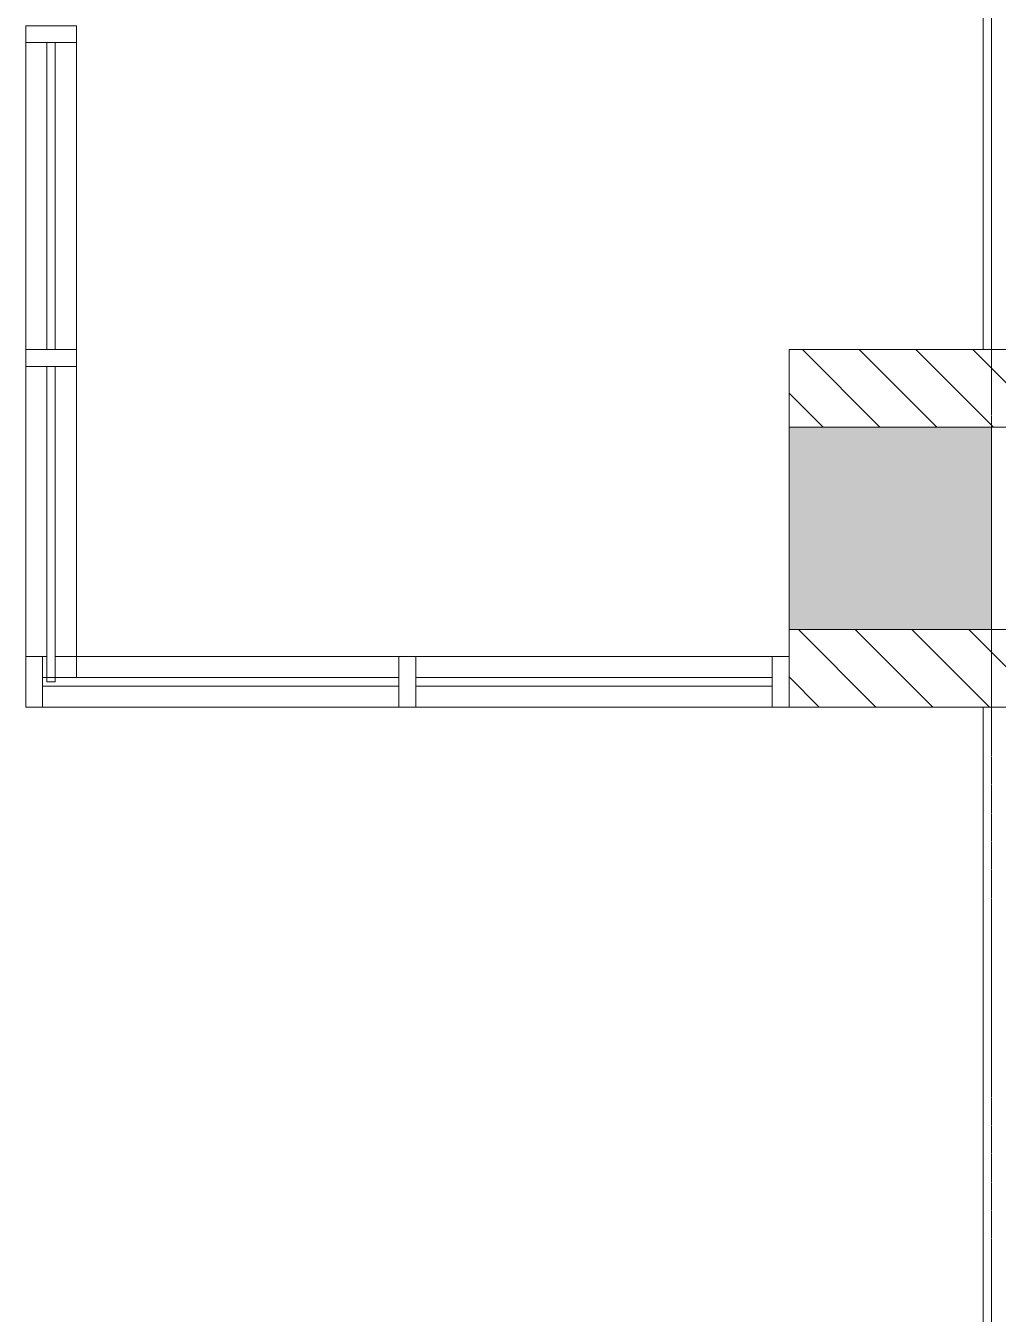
# Model space of a CAD drawing. Header units: millimetres. Extents: x -106145 to 154907, y -84585 to 152038.
# Drawn here: x 54527 to 57409, y 31405 to 35225 of the extents above; entities that cross this region are included whole.
import ezdxf

# ---------------------------------------------------------------- set-up
doc = ezdxf.new("R2010")
doc.units = ezdxf.units.MM
doc.linetypes.add('Cut Out Line _2_', pattern=[2, 1, -1])
doc.layers.add('A-DETL', color=7, linetype='Continuous', lineweight=5, true_color=0x00a600)
for name, color, linetype, lineweight in [('A-FLOR', 7, 'Continuous', 5), ('A-GLAZ-CURT', 7, 'Continuous', 5), ('A-GLAZ-CWMG', 7, 'Continuous', 5), ('A-WALL', 7, 'Continuous', 5), ('A-WALL-PATT', 7, 'Continuous', 5), ('S-COLS', 7, 'Continuous', 5)]:
    doc.layers.add(name, color=color, linetype=linetype, lineweight=lineweight)
pattern_1 = [(315, (0, 0), (84.18955, 84.18955), [])]

# ---------------------------------------------------------------- blocks, each defined once
blk = doc.blocks.new('Rectangular Mullion - 50 x 150mm-15545697-Site Plan -MAIN')
at = {"layer": 'A-GLAZ-CWMG', "color": 254, "lineweight": 18, "true_color": 0xdddddd}
for p, q in [((-25, 75), (25, 75)), ((-25, -75), (-25, 75)), ((25, 75), (25, -75)), ((25, -75), (-25, -75))]:
    blk.add_line(p, q, dxfattribs=at)
blk = doc.blocks.new('System Panel - Glazed-15546309-Site Plan -MAIN')
at = {"layer": 'A-GLAZ-CURT', "color": 254, "lineweight": 9, "true_color": 0xdddddd}
for p, q in [((455, 12.5), (-455, 12.5)), ((-455, 12.5), (-455, -12.5)), ((455, -12.5), (455, 12.5)), ((-455, -12.5), (455, -12.5))]:
    blk.add_line(p, q, dxfattribs=at)
blk = doc.blocks.new('System Panel - Glazed-15546962-Site Plan -MAIN')
at = {"layer": 'A-GLAZ-CURT', "color": 254, "lineweight": 9, "true_color": 0xdddddd}
for p, q in [((528, 12.5), (-528, 12.5)), ((-528, 12.5), (-528, -12.5)), ((528, -12.5), (528, 12.5)), ((-528, -12.5), (528, -12.5))]:
    blk.add_line(p, q, dxfattribs=at)
blk = doc.blocks.new('Rectangular Mullion - 50 x 150mm-V98-Site Plan -MAIN')
at = {"layer": 'A-GLAZ-CWMG', "color": 254, "lineweight": 18, "true_color": 0xdddddd}
for p, q in [((-50, 75), (0, 75)), ((-50, -75), (-50, 75)), ((0, 75), (0, -75)), ((0, -75), (-50, -75))]:
    blk.add_line(p, q, dxfattribs=at)
blk = doc.blocks.new('Rectangular Mullion - 50 x 150mm-15546937-Site Plan -MAIN')
at = {"layer": 'A-GLAZ-CWMG', "color": 254, "true_color": 0xdddddd}
for p, q in [((54576.7, 33355), (54589.2, 33355)), ((54614.2, 33355), (55632.7, 33355)), ((55632.7, 33205), (54576.7, 33205))]:
    blk.add_line(p, q, dxfattribs=at)
blk = doc.blocks.new('System Panel - Glazed-15546964-Site Plan -MAIN')
at = {"layer": 'A-GLAZ-CURT', "color": 254, "lineweight": 9, "true_color": 0xdddddd}
for p, q in [((467.5, 12.5), (-467.5, 12.5)), ((-467.5, 12.5), (-467.5, -12.5)), ((467.5, -12.5), (467.5, 12.5)), ((-467.5, -12.5), (467.5, -12.5))]:
    blk.add_line(p, q, dxfattribs=at)
blk = doc.blocks.new('Rectangular Mullion - 50 x 150mm-V102-Site Plan -MAIN')
at = {"layer": 'A-GLAZ-CWMG', "color": 254, "lineweight": 18, "true_color": 0xdddddd}
for p, q in [((0, 75), (-50, 75)), ((-50, 75), (-50, -75)), ((0, -75), (0, 75)), ((-50, -75), (0, -75))]:
    blk.add_line(p, q, dxfattribs=at)
blk = doc.blocks.new('System Panel - Glazed-15546942-Site Plan -MAIN')
at = {"layer": 'A-GLAZ-CURT', "color": 254, "lineweight": 9, "true_color": 0xdddddd}
for p, q in [((528, 12.5), (-528, 12.5)), ((-528, 12.5), (-528, -12.5)), ((528, -12.5), (528, 12.5)), ((-528, -12.5), (528, -12.5))]:
    blk.add_line(p, q, dxfattribs=at)
blk = doc.blocks.new('Rectangular Mullion - 50 x 150mm-V103-Site Plan -MAIN')
at = {"layer": 'A-GLAZ-CWMG', "color": 254, "true_color": 0xdddddd}
for p, q in [((55682.7, 33355), (56738.7, 33355)), ((56738.7, 33205), (55682.7, 33205))]:
    blk.add_line(p, q, dxfattribs=at)
blk = doc.blocks.new('Rectangular Mullion - 50 x 150mm-15540606-Site Plan -MAIN')
at = {"layer": 'A-GLAZ-CWMG', "color": 254, "true_color": 0xdddddd}
for p, q in [((54526.7, 34265), (54526.7, 35175)), ((54676.7, 35175), (54676.7, 34265))]:
    blk.add_line(p, q, dxfattribs=at)
blk = doc.blocks.new('Rectangular Mullion - 50 x 150mm-15540592-Site Plan -MAIN')
at = {"layer": 'A-GLAZ-CWMG', "color": 254, "true_color": 0xdddddd}
for p, q in [((54526.7, 33355), (54526.7, 34215)), ((54676.7, 34215), (54676.7, 33292.5))]:
    blk.add_line(p, q, dxfattribs=at)
blk = doc.blocks.new('2022_11_09_AB BLOCKFACADE WITH CONTINOUS WINDOW_rvt-1-Site Plan -MAIN')
at = {"layer": 'A-WALL-PATT', "true_color": 0xeaeaea}
h = blk.add_hatch(dxfattribs=at)
h.set_pattern_fill('FP_19', color=254, style=0, pattern_type=2)
h.set_pattern_definition(pattern_1)
h.paths.add_polyline_path([(56788.7, 34035), (58288.7, 34035), (58288.7, 34265), (56788.7, 34265)], flags=0)
h = blk.add_hatch(dxfattribs=at)
h.set_pattern_fill('FP_19', color=254, style=0, pattern_type=2)
h.set_pattern_definition(pattern_1)
h.paths.add_polyline_path([(58518.7, 33205), (58518.7, 33435), (56788.7, 33435), (56788.7, 33205), (57567.8, 33205)], flags=0)
at = {"layer": 'S-COLS', "true_color": 0xeaeaea}
blk.add_hatch(color=254, dxfattribs=at).paths.add_polyline_path([(56788.7, 33435.1), (57388.7, 33435.1), (57388.7, 34035.1), (56788.7, 34035.1), (56788.7, 34027.4)], flags=0)
at = {"layer": 'A-FLOR', "color": 254, "true_color": 0xdddddd}
for p, q in [((57363.7, 34265), (57363.7, 41130)), ((57363.7, 33205), (57363.7, 26450))]:
    blk.add_line(p, q, dxfattribs=at)
at = {"layer": 'A-WALL', "color": 254, "true_color": 0xdddddd}
blk.add_line((57388.7, 34265), (57388.7, 41130), dxfattribs=at)
at = {"layer": 'A-WALL', "color": 254, "lineweight": 18, "true_color": 0xdddddd}
for p, q in [((57388.7, 34265), (56788.7, 34265)), ((56788.7, 34265), (56788.7, 34035)), ((56788.7, 34035), (57388.7, 34035)), ((57388.7, 33435), (56788.7, 33435)), ((56788.7, 33435), (56788.7, 33205)), ((56788.7, 33205), (57388.7, 33205))]:
    blk.add_line(p, q, dxfattribs=at)
at = {"layer": 'A-WALL', "color": 253, "lineweight": 18, "true_color": 0xaaaaaa}
for p, q in [((58288.7, 34265), (57388.7, 34265)), ((57388.7, 34035), (58288.7, 34035)), ((58288.7, 33435), (57388.7, 33435)), ((57388.7, 33205), (58518.7, 33205))]:
    blk.add_line(p, q, dxfattribs=at)
at = {"layer": 'S-COLS', "color": 254, "true_color": 0xdddddd}
for p, q in [((57388.7, 34035.1), (56788.7, 34035.1)), ((56788.7, 34035.1), (56788.7, 33435.1)), ((57388.7, 33435.1), (57388.7, 34035.1)), ((56788.7, 33435.1), (57388.7, 33435.1))]:
    blk.add_line(p, q, dxfattribs=at)
at = {"color": 253, "lineweight": 5, "true_color": 0xaaaaaa, "extrusion": (0, 0, -1)}
for name, p, rotation in [('Rectangular Mullion - 50 x 150mm-15545697-Site Plan -MAIN', (-54601.7, 35200), 270.0000000000004), ('Rectangular Mullion - 50 x 150mm-15545697-Site Plan -MAIN', (-54601.7, 34240), 270.0000000000004), ('Rectangular Mullion - 50 x 150mm-15545697-Site Plan -MAIN', (-55657.7, 33280), 180.0000014787793), ('Rectangular Mullion - 50 x 150mm-V98-Site Plan -MAIN', (-56788.7, 33280), 180.0000014787793)]:
    blk.add_blockref(name, p, dxfattribs=dict(at, rotation=rotation))
at = {"color": 253, "lineweight": 5, "true_color": 0xaaaaaa}
for name in ['Rectangular Mullion - 50 x 150mm-15540606-Site Plan -MAIN', 'Rectangular Mullion - 50 x 150mm-15540592-Site Plan -MAIN', 'Rectangular Mullion - 50 x 150mm-15546937-Site Plan -MAIN', 'Rectangular Mullion - 50 x 150mm-V103-Site Plan -MAIN']:
    blk.add_blockref(name, (0, 0), dxfattribs=at)
for name, p, rotation in [('System Panel - Glazed-15546309-Site Plan -MAIN', (54601.7, 34720), 269.9999999999995), ('System Panel - Glazed-15546964-Site Plan -MAIN', (54601.7, 33747.5), 269.9999999999995), ('Rectangular Mullion - 50 x 150mm-V102-Site Plan -MAIN', (54526.7, 33280), 179.9999985212206), ('System Panel - Glazed-15546962-Site Plan -MAIN', (55104.7, 33280), 359.9999985212207), ('System Panel - Glazed-15546942-Site Plan -MAIN', (56210.7, 33280), 359.9999985212207)]:
    blk.add_blockref(name, p, dxfattribs=dict(at, rotation=rotation))

msp = doc.modelspace()

# ---------------------------------------------------------------- block references
at = {"lineweight": 5}
msp.add_blockref('2022_11_09_AB BLOCKFACADE WITH CONTINOUS WINDOW_rvt-1-Site Plan -MAIN', (0, 0), dxfattribs=at)

# ---------------------------------------------------------------- next in the draw order: linework, layer by layer
at = {"layer": 'A-DETL', "color": 8, "linetype": 'Cut Out Line _2_', "true_color": 0x808080}
msp.add_line((57388.75, -14264.95), (57388.75, 48160.34), dxfattribs=at)

doc.saveas('drawing.dxf')
